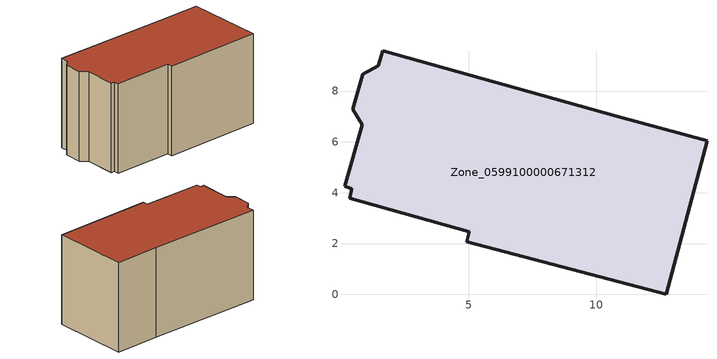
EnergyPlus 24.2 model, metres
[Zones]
Zone_0599100000671312
 floor ground (C_G): 0.32,3.78 0.39,4.16 0.11,4.25 0.8,6.67 0.43,7.28 0.82,8.65 1.44,8.99 1.61,9.59 10.82,7.01 14.36,6.04 12.76,0 4.91,2.08 5.01,2.47 z0
 wall outside (C_F): 10.82,7.01 1.61,9.59 1.44,8.99 0.82,8.65 0.43,7.28 0.8,6.67 0.11,4.25 0.39,4.16 0.32,3.78 5.01,2.47 4.91,2.08 12.76,0 14.36,6.04 10.82,7.01 z0:7.35
 roof outside (C_R): 0.39,4.16 0.32,3.78 5.01,2.47 4.91,2.08 12.76,0 14.36,6.04 10.82,7.01 1.61,9.59 1.44,8.99 0.82,8.65 0.43,7.28 0.8,6.67 0.11,4.25 z7.35
[BUILDING]
Pand.0599100000671312: North Axis=0; Terrain=City; Loads Convergence Tolerance Value=0.04; Temperature Convergence Tolerance Value=0.4; Solar Distribution=FullExterior; Maximum Number of Warmup Days=25; Minimum Number of Warmup Days=1
[Site:Location]
Rotterdam.The.Hague.AP_ZH_NLD Design_Conditions: Latitude=51.96; Longitude=4.45; Time Zone=1; Elevation=-4.5
[SITE:GROUNDTEMPERATURE:BUILDINGSURFACE]
18, 18, 18, 18, 18, 18, 18, 18, 18, 18, 18, 18
[MATERIAL] Thermal Absorptance=0.9; Solar Absorptance=0.7; Visible Absorptance=0.7
Name | Roughness | Thickness | Conductivity | Density | Specific Heat
G.TC.1946 | MediumSmooth | 0.15 | 1 | 540 | 1210
F.TC.1946 | Rough | 0.3 | 0.857143 | 1920 | 840
R.TC.1946 | MediumRough | 0.2 | 0.909091 | 1500 | 1000
[CONSTRUCTION]
C_G: G.TC.1946
C_F: F.TC.1946
C_R: R.TC.1946
[ZONE]
Zone_0599100000671312: Type=1; Multiplier=1; Ceiling Height=Autocalculate; Volume=Autocalculate; Floor Area=autocalculate; Part of Total Floor Area=Yes
[ZONEINFILTRATION:DESIGNFLOWRATE]
Infil_Zone_0599100000671312: Zone or ZoneList or Space or SpaceList=Zone_0599100000671312; Schedule=AlwaysOn; Design Flow Rate Calculation Method=Flow/Area; Flow Rate per Floor Area=0.003; Constant Term Coefficient=1; Temperature Term Coefficient=0; Velocity Term Coefficient=0; Velocity Squared Term Coefficient=0
[HVACTEMPLATE:ZONE:IDEALLOADSAIRSYSTEM]
Zone_0599100000671312: Maximum Heating Supply Air Temperature=50; Minimum Cooling Supply Air Temperature=13; Maximum Heating Supply Air Humidity Ratio=0.0156; Minimum Cooling Supply Air Humidity Ratio=0.0077; Heating Limit=NoLimit; Cooling Limit=NoLimit; Dehumidification Control Type=ConstantSensibleHeatRatio; Cooling Sensible Heat Ratio=0.7; Dehumidification Setpoint=60; Humidification Control Type=None; Humidification Setpoint=30; Outdoor Air Method=None; Outdoor Air Flow Rate per Person=0.00944; Outdoor Air Flow Rate per Zone Floor Area=0; Outdoor Air Flow Rate per Zone=0; Demand Controlled Ventilation Type=None; Outdoor Air Economizer Type=NoEconomizer; Heat Recovery Type=None; Sensible Heat Recovery Effectiveness=0.7; Latent Heat Recovery Effectiveness=0.65
[ZONECONTROL:THERMOSTAT]
ThermostatControl_Zone_0599100000671312: Zone or ZoneList=Zone_0599100000671312; Control Type Schedule=DualSetpointControlType; Control 1=Thermostat_Zone_0599100000671312; Temperature Difference Between Cutout And Setpoint=0
[THERMOSTATSETPOINT:DUALSETPOINT]
Thermostat_Zone_0599100000671312: Heating Setpoint Temperature Schedule=HeatingSetpoint_Zone_0599100000671312; Cooling Setpoint Temperature Schedule=CoolingSetpoint_Zone_0599100000671312
[SCHEDULE:COMPACT]
HeatingSetpoint_Zone_0599100000671312: Through: 12/31, For: AllDays, Until: 24:00, 21
CoolingSetpoint_Zone_0599100000671312: Through: 12/31, For: AllDays, Until: 24:00, 24
DualSetpointControlType: Through: 12/31, For: AllDays, Until: 24:00, 4
AlwaysOn: Through: 12/31, For: AllDays, Until: 24:00, 1
